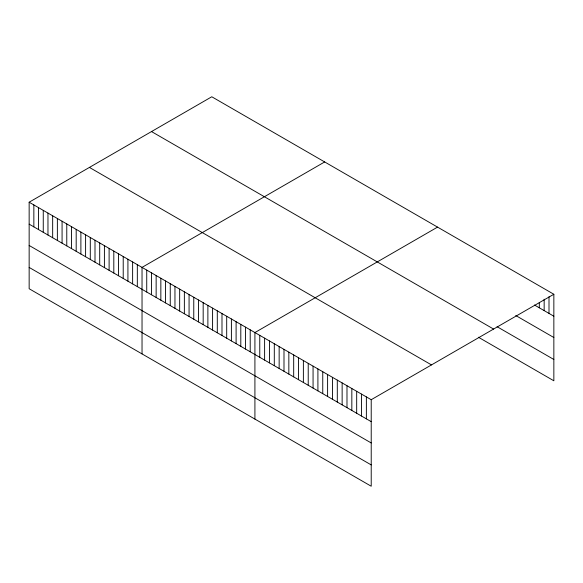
<?xml version="1.0" encoding="UTF-8"?>
<svg xmlns="http://www.w3.org/2000/svg" width="583" height="583" viewBox="0 0 583 583"><rect width="100%" height="100%" fill="white"/><g stroke="black" fill="none" stroke-linecap="round" stroke-linejoin="round"><path stroke-width="0.87" d="M29.15 202.214L371.218 399.705L371.218 486.229L29.15 288.738L29.15 202.214L211.782 96.771L553.85 294.262L553.85 380.786L478.388 337.222M324.665 161.943L142.033 267.386L142.033 353.91M437.549 227.115L254.917 332.558L254.917 419.082M371.218 399.705L553.85 294.262M534.465 305.011L553.85 316.205M515.773 315.534L553.85 337.513M497.08 326.699L553.85 359.478M151.514 131.569L493.582 329.06M89.418 167.416L431.486 364.907M29.15 224.156L371.218 421.647M29.15 245.465L371.218 442.956M29.15 267.422L371.218 464.913M549.004 296.732L549.004 313.406M544.158 299.196L544.158 310.608M539.311 302.548L539.311 307.809M366.372 396.906L366.372 418.849M361.526 394.108L361.526 416.051M356.679 391.31L356.679 413.252M351.833 388.511L351.833 410.454M346.987 385.713L346.987 407.655M342.141 382.914L342.141 404.857M337.295 380.123L337.295 402.059M332.448 377.325L332.448 399.26M327.602 374.526L327.602 396.462M322.756 371.728L322.756 393.663M317.91 368.93L317.91 390.872M313.064 366.131L313.064 388.074M308.225 363.333L308.225 385.276M303.379 360.534L303.379 382.477M298.532 357.736L298.532 379.679M293.686 354.938L293.686 376.88M288.84 352.139L288.84 374.082M283.994 349.341L283.994 371.284M279.148 346.542L279.148 368.485M274.301 343.751L274.301 365.687M269.455 340.953L269.455 362.888M264.609 338.155L264.609 360.09M259.763 335.356L259.763 357.299M250.209 329.84L250.209 351.782M245.509 327.129L245.509 349.064M240.808 324.41L240.808 346.353M236.1 321.692L236.1 343.635M231.4 318.981L231.4 340.924M226.692 316.263L226.692 338.206M221.992 313.552L221.992 335.487M217.291 310.834L217.291 332.776M212.584 308.115L212.584 330.058M207.883 305.405L207.883 327.34M203.175 302.686L203.175 324.629M198.475 299.968L198.475 321.911M193.767 297.257L193.767 319.192M189.067 294.539L189.067 316.482M184.366 291.828L184.366 313.763M179.659 289.11L179.659 311.052M174.958 286.391L174.958 308.334M170.251 283.681L170.251 305.616M165.55 280.962L165.55 302.905M160.85 278.244L160.85 300.187M156.142 275.533L156.142 297.468M151.442 272.815L151.442 294.758M146.734 270.104L146.734 292.039M137.326 264.667L137.326 286.61M132.625 261.956L132.625 283.892M127.925 259.238L127.925 281.181M123.217 256.52L123.217 278.463M118.517 253.809L118.517 275.744M113.809 251.091L113.809 273.033M109.108 248.38L109.108 270.315M104.408 245.662L104.408 267.604M99.7 242.943L99.7 264.886M95 240.232L95 262.168M90.292 237.514L90.292 259.457M85.592 234.796L85.592 256.739M80.891 232.085L80.891 254.02M76.184 229.367L76.184 251.309M71.483 226.656L71.483 248.591M66.775 223.938L66.775 245.88M62.075 221.219L62.075 243.162M57.367 218.508L57.367 240.444M52.667 215.79L52.667 237.733M47.966 213.072L47.966 235.015M43.259 210.361L43.259 232.296M38.558 207.643L38.558 229.585M33.85 204.932L33.85 226.867"/></g></svg>
